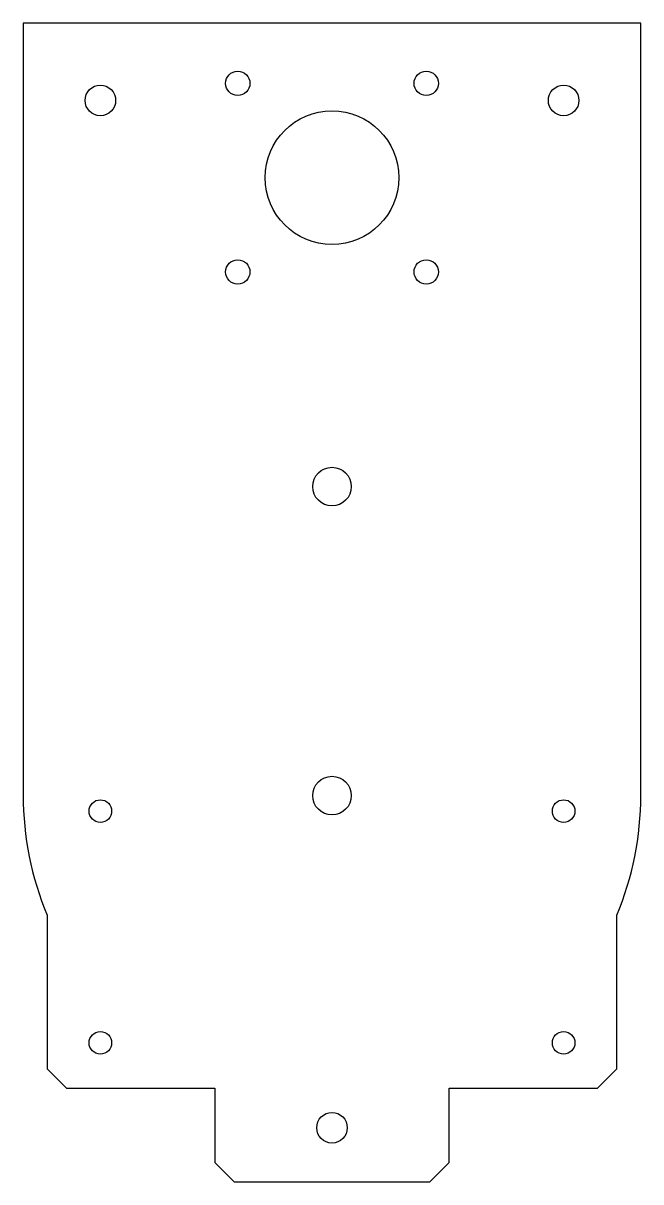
# Model space of a CAD drawing. Extents: x -2 to 2, y -1.5 to 6.
import ezdxf

# ---------------------------------------------------------------- set-up
doc = ezdxf.new("R2010")
doc.units = 0
doc.layers.get('0').update_dxf_attribs({"linetype": 'CONTINUOUS'})

msp = doc.modelspace()

# ---------------------------------------------------------------- linework, layer by layer
msp.add_lwpolyline([(1.8444, 0.2265, 0.099605), (2, 1), (2, 6), (-2, 6), (-2, 1, 0.099605), (-1.8444, 0.2265), (-1.8444, -0.7688), (-1.7194, -0.8938), (-0.7596, -0.8938), (-0.7596, -1.375), (-0.6346, -1.5), (0.6346, -1.5), (0.7596, -1.375), (0.7596, -0.8938), (1.7194, -0.8938), (1.8444, -0.7688)], format="xyb", close=True)
for centre, radius in [((-0.6102, 5.6102), 0.0787), ((0.6102, 5.6102), 0.0787), ((-1.5, 5.5), 0.099), ((1.5, 5.5), 0.099), ((0, 5), 0.4331), ((-0.6102, 4.3898), 0.0787), ((0.6102, 4.3898), 0.0787), ((0, 3), 0.125), ((0, 1), 0.125), ((-1.5, 0.9), 0.073), ((1.5, 0.9), 0.073), ((-1.5, -0.6), 0.073), ((1.5, -0.6), 0.073), ((0, -1.15), 0.099)]:
    msp.add_circle(centre, radius)

doc.saveas('drawing.dxf')
